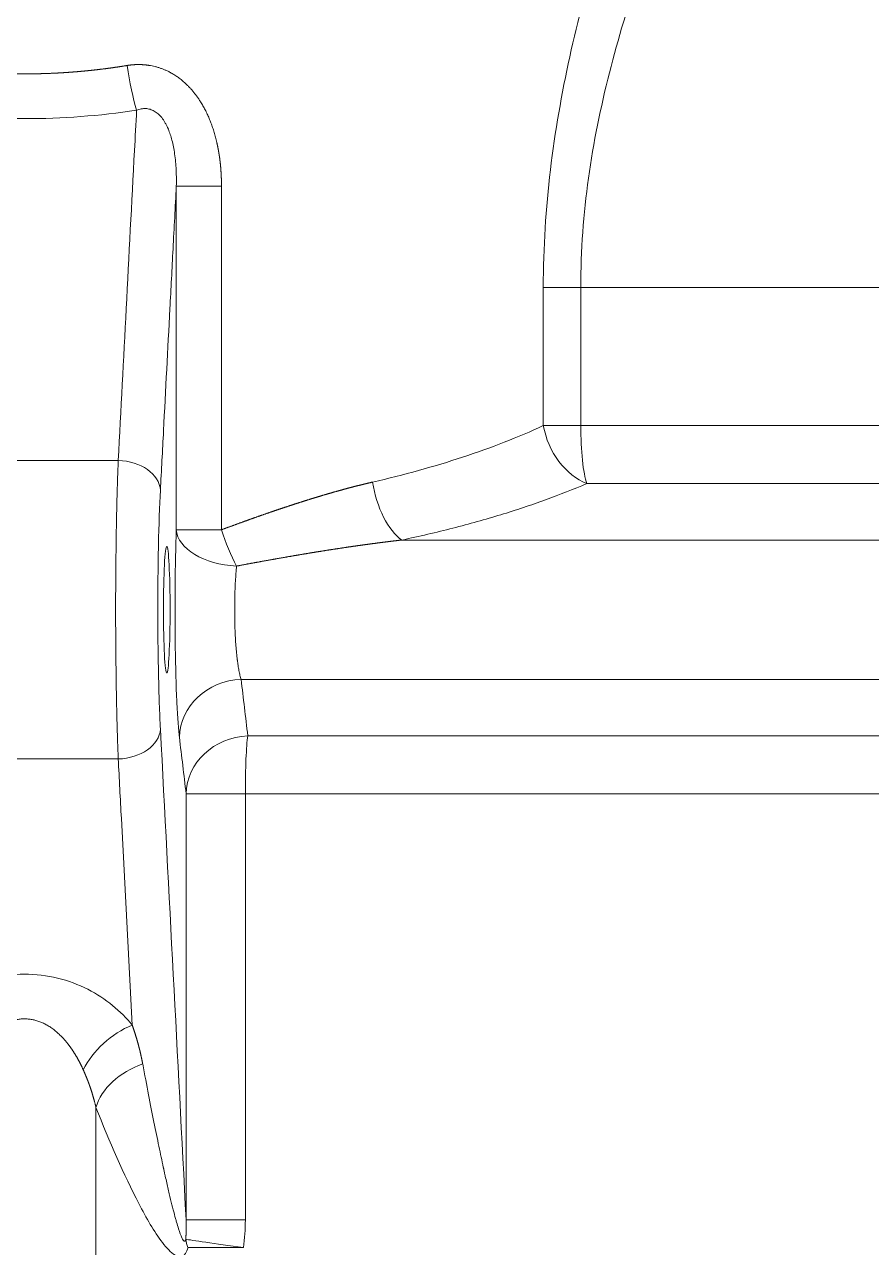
# Model space of a CAD drawing. Header units: millimetres. Extents: x 4664 to 8864, y -38 to 2932.
# Drawn here: x 8250.1 to 8267.56, y 1850.22 to 1875.44 of the extents above; entities that cross this region are included whole.
import ezdxf

# ---------------------------------------------------------------- set-up
doc = ezdxf.new("R2010")
doc.units = ezdxf.units.MM

msp = doc.modelspace()

# ---------------------------------------------------------------- linework, layer by layer
at = {"lineweight": 5}
for p, q in [((8253.227, 1872.103), (8254.159, 1872.103)), ((8253.227, 1872.103), (8253.227, 1865.017)), ((8254.159, 1865.017), (8254.159, 1872.103)), ((8260.794, 1870.016), (8322.988, 1870.016)), ((8260.794, 1867.166), (8260.794, 1870.016)), ((8261.567, 1870.016), (8261.567, 1867.166)), ((8322.988, 1867.166), (8260.794, 1867.166)), ((8322.461, 1865.971), (8261.691, 1865.971)), ((8253.227, 1865.017), (8254.159, 1865.017)), ((8257.877, 1864.806), (8309.972, 1864.806)), ((8254.563, 1861.933), (8309.972, 1861.933)), ((8306.637, 1860.768), (8254.7, 1860.768)), ((8253.429, 1859.573), (8307.049, 1859.573)), ((8253.429, 1859.573), (8253.429, 1850.783)), ((8254.65, 1850.783), (8254.65, 1859.573)), ((8251.568, 1823.71), (8251.568, 1853.103)), ((8253.429, 1850.783), (8254.65, 1850.783)), ((8253.468, 1850.215), (8254.613, 1850.215))]:
    msp.add_line(p, q, dxfattribs=at)
at = {"lineweight": 5, "extrusion": (0, 0, -1)}
for centre, major_axis, ratio, start_param, end_param in [((8252.408, 1874.593), (-0.194, 1.291), 0.147239, 3.938072, 4.734551), ((8261.776, 1867.166), (0.512, -1.201), 0.723925, 0.616263, 1.870336), ((8261.776, 1867.166), (0, 1.306), 0.160054, 3.557424, 4.712389), ((8252.029, 1865.832), (-0.869, 0.046), 0.706622, 1.533781, 3.067562), ((8257.932, 1866.001), (0.269, -1.278), 0.496345, 0.481161, 1.675083), ((8254.531, 1865.017), (1.305, -0.048), 0.574398, 1.597037, 3.077614), ((8254.531, 1865.017), (-0.424, 1.235), 0.271308, 4.157925, 4.805196), ((8254.594, 1860.738), (1.297, 0.155), 0.914458, 3.271282, 4.796959), ((8252.029, 1860.907), (-0.869, -0.046), 0.706622, 3.215624, 4.749405), ((8254.733, 1859.573), (1.297, 0.155), 0.914527, 3.271332, 4.795376), ((8254.733, 1859.573), (0, 1.306), 0.063553, 4.712389, 5.867354), ((8252.317, 1853.88), (-1.01, -0.828), 0.611644, 0.930141, 2.035867), ((8252.795, 1853.103), (-1.212, -0.485), 0.71441, 0.510703, 1.640548), ((8254.695, 1850.215), (1.294, -0.177), 0.008558, 1.633285, 2.957811), ((8254.695, 1850.215), (1.258, -0.351), 0.593796, 2.70255, 2.912476)]:
    msp.add_ellipse(centre, major_axis=major_axis, ratio=ratio, start_param=start_param, end_param=end_param, dxfattribs=at)
msp.add_ellipse((8253.03, 1863.37), major_axis=(0, 1.306), ratio=0.052408, dxfattribs=at)
at = {"lineweight": 5}
for points, knots in [([(8260.794, 1870.016), (8260.794, 1870.84), (8260.846, 1871.647), (8261.035, 1873.232), (8261.173, 1874.009), (8261.507, 1875.538), (8261.699, 1876.272), (8262.104, 1877.686), (8262.316, 1878.367), (8262.738, 1879.686), (8262.949, 1880.327), (8263.342, 1881.55), (8263.523, 1882.132), (8263.843, 1883.241), (8263.98, 1883.769), (8264.193, 1884.772), (8264.269, 1885.247), (8264.302, 1885.681)], [0, 0, 0, 0, 0.125, 0.125, 0.25, 0.25, 0.375, 0.375, 0.5, 0.5, 0.625, 0.625, 0.75, 0.75, 0.875, 0.875, 1, 1, 1, 1]), ([(8265.434, 1884.588), (8265.389, 1884.184), (8265.299, 1883.743), (8265.054, 1882.81), (8264.899, 1882.319), (8264.543, 1881.286), (8264.342, 1880.745), (8263.91, 1879.608), (8263.679, 1879.011), (8263.218, 1877.784), (8262.987, 1877.151), (8262.547, 1875.836), (8262.338, 1875.153), (8261.977, 1873.73), (8261.828, 1873.007), (8261.623, 1871.533), (8261.567, 1870.782), (8261.567, 1870.016)], [0, 0, 0, 0, 0.125, 0.125, 0.25, 0.25, 0.375, 0.375, 0.5, 0.5, 0.625, 0.625, 0.75, 0.75, 0.875, 0.875, 1, 1, 1, 1]), ([(8252.213, 1874.593), (8252.209, 1874.592), (8252.199, 1874.591), (8252.185, 1874.588), (8252.17, 1874.586), (8252.156, 1874.584), (8252.141, 1874.581), (8252.127, 1874.579), (8252.113, 1874.577), (8252.098, 1874.574), (8252.084, 1874.572), (8252.069, 1874.57), (8252.055, 1874.568), (8252.04, 1874.566), (8252.026, 1874.564), (8252.012, 1874.561), (8251.997, 1874.559), (8251.983, 1874.557), (8251.968, 1874.555), (8251.954, 1874.553), (8251.939, 1874.551), (8251.925, 1874.549), (8251.911, 1874.547), (8251.896, 1874.545), (8251.882, 1874.543), (8251.867, 1874.541), (8251.853, 1874.539), (8251.838, 1874.537), (8251.824, 1874.535), (8251.809, 1874.533), (8251.795, 1874.531), (8251.781, 1874.529), (8251.766, 1874.527), (8251.752, 1874.525), (8251.737, 1874.524), (8251.723, 1874.522), (8251.708, 1874.52), (8251.694, 1874.518), (8251.679, 1874.516), (8251.665, 1874.515), (8251.65, 1874.513), (8251.636, 1874.511), (8251.622, 1874.509), (8251.607, 1874.508), (8251.593, 1874.506), (8251.578, 1874.504), (8251.564, 1874.503), (8251.549, 1874.501), (8251.535, 1874.5), (8251.52, 1874.498), (8251.506, 1874.496), (8251.491, 1874.495), (8251.477, 1874.493), (8251.462, 1874.492), (8251.448, 1874.49), (8251.433, 1874.489), (8251.419, 1874.487), (8251.404, 1874.486), (8251.39, 1874.484), (8251.375, 1874.483), (8251.361, 1874.481), (8251.347, 1874.48), (8251.332, 1874.479), (8251.318, 1874.477), (8251.303, 1874.476), (8251.289, 1874.475), (8251.274, 1874.473), (8251.26, 1874.472), (8251.245, 1874.471), (8251.231, 1874.469), (8251.216, 1874.468), (8251.202, 1874.467), (8251.187, 1874.466), (8251.173, 1874.464), (8251.158, 1874.463), (8251.144, 1874.462), (8251.129, 1874.461), (8251.115, 1874.46), (8251.1, 1874.459), (8251.086, 1874.458), (8251.071, 1874.456), (8251.057, 1874.455), (8251.042, 1874.454), (8251.028, 1874.453), (8251.013, 1874.452), (8250.999, 1874.451), (8250.984, 1874.45), (8250.97, 1874.449), (8250.955, 1874.448), (8250.941, 1874.447), (8250.926, 1874.446), (8250.912, 1874.445), (8250.897, 1874.445), (8250.883, 1874.444), (8250.868, 1874.443), (8250.854, 1874.442), (8250.839, 1874.441), (8250.825, 1874.44), (8250.81, 1874.439), (8250.796, 1874.439), (8250.781, 1874.438), (8250.767, 1874.437), (8250.752, 1874.436), (8250.738, 1874.436), (8250.723, 1874.435), (8250.708, 1874.434), (8250.694, 1874.434), (8250.679, 1874.433), (8250.665, 1874.432), (8250.65, 1874.432), (8250.636, 1874.431), (8250.621, 1874.43), (8250.607, 1874.43), (8250.592, 1874.429), (8250.578, 1874.429), (8250.563, 1874.428), (8250.549, 1874.428), (8250.534, 1874.427), (8250.52, 1874.427), (8250.505, 1874.426), (8250.491, 1874.426), (8250.476, 1874.425), (8250.462, 1874.425), (8250.447, 1874.425), (8250.433, 1874.424), (8250.418, 1874.424), (8250.404, 1874.424), (8250.389, 1874.423), (8250.375, 1874.423), (8250.36, 1874.423), (8250.346, 1874.422), (8250.331, 1874.422), (8250.317, 1874.422), (8250.302, 1874.421), (8250.288, 1874.421), (8250.273, 1874.421), (8250.259, 1874.421), (8250.244, 1874.421), (8250.23, 1874.421), (8250.215, 1874.42), (8250.201, 1874.42), (8250.186, 1874.42), (8250.172, 1874.42), (8250.157, 1874.42), (8250.142, 1874.42), (8250.128, 1874.42), (8250.113, 1874.42), (8250.103, 1874.42), (8250.087, 1874.42), (8250.067, 1874.42), (8250.039, 1874.42), (8250.011, 1874.42), (8249.983, 1874.42), (8249.954, 1874.421), (8249.926, 1874.421), (8249.898, 1874.421), (8249.869, 1874.422), (8249.841, 1874.422), (8249.813, 1874.423), (8249.784, 1874.424), (8249.756, 1874.424), (8249.728, 1874.425), (8249.7, 1874.426), (8249.671, 1874.427), (8249.643, 1874.428), (8249.615, 1874.429), (8249.586, 1874.43), (8249.558, 1874.431), (8249.53, 1874.432), (8249.501, 1874.433), (8249.473, 1874.435), (8249.445, 1874.436), (8249.417, 1874.438), (8249.388, 1874.439), (8249.36, 1874.441), (8249.332, 1874.442), (8249.303, 1874.444), (8249.275, 1874.446), (8249.247, 1874.448), (8249.219, 1874.449), (8249.19, 1874.451), (8249.162, 1874.453), (8249.134, 1874.455), (8249.106, 1874.458), (8249.077, 1874.46), (8249.049, 1874.462), (8249.021, 1874.464), (8248.992, 1874.467), (8248.964, 1874.469), (8248.936, 1874.472), (8248.908, 1874.474), (8248.879, 1874.477), (8248.851, 1874.479), (8248.823, 1874.482), (8248.795, 1874.485), (8248.767, 1874.488), (8248.738, 1874.491), (8248.71, 1874.494), (8248.682, 1874.497), (8248.654, 1874.5), (8248.625, 1874.503), (8248.597, 1874.506), (8248.569, 1874.51), (8248.541, 1874.513), (8248.513, 1874.516), (8248.484, 1874.52), (8248.456, 1874.523), (8248.428, 1874.527), (8248.4, 1874.531), (8248.372, 1874.534), (8248.344, 1874.538), (8248.315, 1874.542), (8248.287, 1874.546), (8248.259, 1874.55), (8248.231, 1874.554), (8248.203, 1874.558), (8248.175, 1874.562), (8248.147, 1874.566), (8248.118, 1874.571), (8248.09, 1874.575), (8248.062, 1874.579), (8248.034, 1874.584), (8248.006, 1874.588), (8247.987, 1874.591), (8247.978, 1874.593)], [0, 0, 0, 0, 0.003455, 0.00691, 0.010363, 0.013817, 0.017269, 0.020721, 0.024172, 0.027622, 0.031072, 0.034521, 0.037969, 0.041417, 0.044864, 0.048311, 0.051757, 0.055202, 0.058647, 0.062091, 0.065534, 0.068977, 0.072419, 0.07586, 0.079301, 0.082742, 0.086181, 0.08962, 0.093059, 0.096497, 0.099934, 0.103371, 0.106807, 0.110243, 0.113678, 0.117113, 0.120547, 0.12398, 0.127413, 0.130845, 0.134277, 0.137708, 0.141139, 0.144569, 0.147999, 0.151428, 0.154857, 0.158285, 0.161713, 0.16514, 0.168566, 0.171992, 0.175418, 0.178843, 0.182268, 0.185692, 0.189116, 0.192539, 0.195962, 0.199384, 0.202806, 0.206228, 0.209649, 0.213069, 0.216489, 0.219909, 0.223328, 0.226747, 0.230165, 0.233583, 0.237001, 0.240418, 0.243835, 0.247251, 0.250667, 0.254082, 0.257497, 0.260912, 0.264327, 0.26774, 0.271154, 0.274567, 0.27798, 0.281393, 0.284805, 0.288217, 0.291628, 0.295039, 0.29845, 0.30186, 0.305271, 0.30868, 0.31209, 0.315499, 0.318908, 0.322316, 0.325724, 0.329132, 0.33254, 0.335947, 0.339354, 0.342761, 0.346167, 0.349574, 0.35298, 0.356385, 0.359791, 0.363196, 0.3666, 0.370005, 0.373409, 0.376814, 0.380217, 0.383621, 0.387024, 0.390428, 0.39383, 0.397233, 0.400636, 0.404038, 0.40744, 0.410842, 0.414244, 0.417645, 0.421047, 0.424448, 0.427849, 0.431249, 0.43465, 0.43805, 0.441451, 0.444851, 0.448251, 0.451651, 0.45505, 0.45845, 0.461849, 0.465248, 0.468647, 0.472046, 0.475445, 0.478844, 0.482243, 0.485641, 0.48904, 0.492438, 0.495836, 0.499234, 0.5, 0.506625, 0.513251, 0.519877, 0.526504, 0.533131, 0.539758, 0.546386, 0.553015, 0.559644, 0.566273, 0.572904, 0.579535, 0.586166, 0.592799, 0.599432, 0.606066, 0.612701, 0.619337, 0.625973, 0.632611, 0.639249, 0.645889, 0.652529, 0.659171, 0.665813, 0.672457, 0.679102, 0.685748, 0.692395, 0.699043, 0.705693, 0.712344, 0.718997, 0.72565, 0.732305, 0.738962, 0.74562, 0.752279, 0.75894, 0.765603, 0.772267, 0.778932, 0.7856, 0.792269, 0.798939, 0.805612, 0.812286, 0.818962, 0.82564, 0.832319, 0.839001, 0.845684, 0.85237, 0.859057, 0.865746, 0.872438, 0.879131, 0.885826, 0.892524, 0.899224, 0.905926, 0.91263, 0.919337, 0.926045, 0.932756, 0.93947, 0.946185, 0.952904, 0.959624, 0.966347, 0.973073, 0.979801, 0.986531, 0.993264, 1, 1, 1, 1]), ([(8254.159, 1872.103), (8254.159, 1872.106), (8254.159, 1872.113), (8254.158, 1872.123), (8254.158, 1872.133), (8254.158, 1872.143), (8254.158, 1872.153), (8254.158, 1872.162), (8254.158, 1872.172), (8254.158, 1872.182), (8254.158, 1872.192), (8254.157, 1872.202), (8254.157, 1872.212), (8254.157, 1872.222), (8254.157, 1872.232), (8254.156, 1872.242), (8254.156, 1872.251), (8254.156, 1872.261), (8254.155, 1872.271), (8254.155, 1872.281), (8254.155, 1872.291), (8254.154, 1872.3), (8254.154, 1872.31), (8254.153, 1872.32), (8254.153, 1872.33), (8254.152, 1872.339), (8254.152, 1872.349), (8254.151, 1872.359), (8254.151, 1872.369), (8254.15, 1872.378), (8254.15, 1872.388), (8254.149, 1872.398), (8254.148, 1872.407), (8254.148, 1872.417), (8254.147, 1872.426), (8254.146, 1872.436), (8254.146, 1872.446), (8254.145, 1872.455), (8254.144, 1872.465), (8254.143, 1872.474), (8254.143, 1872.484), (8254.142, 1872.493), (8254.141, 1872.503), (8254.14, 1872.512), (8254.139, 1872.522), (8254.138, 1872.531), (8254.137, 1872.541), (8254.136, 1872.55), (8254.135, 1872.56), (8254.134, 1872.569), (8254.133, 1872.579), (8254.132, 1872.588), (8254.131, 1872.597), (8254.13, 1872.607), (8254.129, 1872.616), (8254.128, 1872.625), (8254.127, 1872.635), (8254.125, 1872.644), (8254.124, 1872.653), (8254.123, 1872.663), (8254.122, 1872.672), (8254.121, 1872.681), (8254.119, 1872.691), (8254.118, 1872.7), (8254.117, 1872.709), (8254.115, 1872.718), (8254.114, 1872.727), (8254.113, 1872.737), (8254.111, 1872.746), (8254.11, 1872.755), (8254.108, 1872.764), (8254.107, 1872.773), (8254.105, 1872.782), (8254.104, 1872.792), (8254.102, 1872.801), (8254.101, 1872.81), (8254.099, 1872.819), (8254.098, 1872.828), (8254.096, 1872.837), (8254.094, 1872.846), (8254.093, 1872.855), (8254.091, 1872.864), (8254.089, 1872.873), (8254.088, 1872.882), (8254.086, 1872.891), (8254.084, 1872.9), (8254.082, 1872.909), (8254.081, 1872.918), (8254.079, 1872.927), (8254.077, 1872.936), (8254.075, 1872.945), (8254.073, 1872.954), (8254.071, 1872.963), (8254.069, 1872.971), (8254.067, 1872.98), (8254.065, 1872.989), (8254.063, 1872.998), (8254.054, 1873.039), (8254.036, 1873.111), (8254.008, 1873.213), (8253.976, 1873.312), (8253.942, 1873.408), (8253.905, 1873.501), (8253.865, 1873.591), (8253.822, 1873.678), (8253.776, 1873.763), (8253.738, 1873.827), (8253.708, 1873.874), (8253.688, 1873.903), (8253.668, 1873.932), (8253.648, 1873.961), (8253.627, 1873.989), (8253.605, 1874.017), (8253.584, 1874.044), (8253.562, 1874.07), (8253.539, 1874.096), (8253.516, 1874.122), (8253.493, 1874.147), (8253.469, 1874.171), (8253.431, 1874.209), (8253.378, 1874.258), (8253.307, 1874.316), (8253.235, 1874.369), (8253.161, 1874.417), (8253.092, 1874.455), (8253.027, 1874.487), (8252.969, 1874.512), (8252.91, 1874.534), (8252.85, 1874.554), (8252.788, 1874.571), (8252.726, 1874.585), (8252.68, 1874.593), (8252.651, 1874.597), (8252.64, 1874.599), (8252.629, 1874.6), (8252.617, 1874.602), (8252.606, 1874.603), (8252.595, 1874.604), (8252.584, 1874.605), (8252.573, 1874.606), (8252.561, 1874.607), (8252.55, 1874.608), (8252.539, 1874.609), (8252.528, 1874.61), (8252.517, 1874.61), (8252.505, 1874.611), (8252.494, 1874.611), (8252.483, 1874.612), (8252.472, 1874.612), (8252.461, 1874.612), (8252.449, 1874.612), (8252.438, 1874.612), (8252.427, 1874.612), (8252.416, 1874.612), (8252.404, 1874.611), (8252.393, 1874.611), (8252.382, 1874.611), (8252.371, 1874.61), (8252.36, 1874.609), (8252.348, 1874.609), (8252.337, 1874.608), (8252.326, 1874.607), (8252.315, 1874.606), (8252.303, 1874.605), (8252.292, 1874.604), (8252.281, 1874.602), (8252.27, 1874.601), (8252.258, 1874.6), (8252.247, 1874.598), (8252.236, 1874.596), (8252.225, 1874.595), (8252.217, 1874.594), (8252.213, 1874.593)], [0, 0, 0, 0, 0.002747, 0.005491, 0.008231, 0.010968, 0.013702, 0.016432, 0.019159, 0.021882, 0.024602, 0.027319, 0.030032, 0.032743, 0.035449, 0.038153, 0.040853, 0.043551, 0.046245, 0.048935, 0.051623, 0.054307, 0.056988, 0.059666, 0.062341, 0.065013, 0.067681, 0.070347, 0.073009, 0.075669, 0.078325, 0.080978, 0.083629, 0.086276, 0.08892, 0.091561, 0.0942, 0.096835, 0.099467, 0.102097, 0.104723, 0.107347, 0.109968, 0.112586, 0.115201, 0.117813, 0.120423, 0.123029, 0.125633, 0.128235, 0.130833, 0.133429, 0.136021, 0.138612, 0.141199, 0.143784, 0.146366, 0.148946, 0.151523, 0.154097, 0.156669, 0.159238, 0.161805, 0.164369, 0.16693, 0.169489, 0.172046, 0.1746, 0.177151, 0.179701, 0.182247, 0.184792, 0.187334, 0.189873, 0.19241, 0.194945, 0.197478, 0.200008, 0.202536, 0.205061, 0.207585, 0.210106, 0.212625, 0.215141, 0.217656, 0.220168, 0.222678, 0.225186, 0.227692, 0.230196, 0.232698, 0.235197, 0.237695, 0.24019, 0.242684, 0.245176, 0.247665, 0.250153, 0.279857, 0.308985, 0.33757, 0.365648, 0.393258, 0.420439, 0.447234, 0.473685, 0.499838, 0.509742, 0.519592, 0.529392, 0.539145, 0.548853, 0.558519, 0.568148, 0.577742, 0.587304, 0.596838, 0.606348, 0.615836, 0.625306, 0.651132, 0.676459, 0.701368, 0.725941, 0.750266, 0.768013, 0.785708, 0.803388, 0.821091, 0.838854, 0.856714, 0.874707, 0.877858, 0.881006, 0.88415, 0.887292, 0.89043, 0.893567, 0.8967, 0.899832, 0.902961, 0.906088, 0.909214, 0.912339, 0.915462, 0.918584, 0.921705, 0.924825, 0.927945, 0.931064, 0.934184, 0.937303, 0.940423, 0.943543, 0.946664, 0.949786, 0.952908, 0.956032, 0.959157, 0.962284, 0.965413, 0.968543, 0.971676, 0.974811, 0.977949, 0.981089, 0.984233, 0.987379, 0.990529, 0.993682, 0.996839, 1, 1, 1, 1]), ([(8247.784, 1873.669), (8248.546, 1873.555), (8249.322, 1873.496), (8250.876, 1873.497), (8251.645, 1873.555), (8252.408, 1873.669)], [0, 0, 0, 0, 0.5, 0.5, 1, 1, 1, 1]), ([(8252.408, 1873.669), (8252.393, 1873.393), (8252.379, 1873.117), (8252.307, 1871.754), (8252.25, 1870.667), (8252.139, 1868.536), (8252.084, 1867.492), (8252.029, 1866.448)], [0, 0, 0, 0, 0.114698, 0.114698, 0.566236, 0.566236, 1, 1, 1, 1]), ([(8252.408, 1873.669), (8252.44, 1873.683), (8252.472, 1873.692), (8252.534, 1873.704), (8252.565, 1873.706), (8252.626, 1873.703), (8252.656, 1873.698), (8252.715, 1873.68), (8252.743, 1873.668), (8252.799, 1873.637), (8252.825, 1873.618), (8252.877, 1873.572), (8252.901, 1873.546), (8252.949, 1873.488), (8252.971, 1873.455), (8253.003, 1873.401), (8253.018, 1873.373), (8253.035, 1873.338), (8253.044, 1873.32), (8253.048, 1873.311), (8253.05, 1873.306), (8253.051, 1873.304), (8253.051, 1873.303), (8253.052, 1873.302), (8253.052, 1873.302), (8253.052, 1873.302), (8253.052, 1873.301), (8253.052, 1873.301), (8253.052, 1873.301), (8253.052, 1873.301), (8253.066, 1873.269), (8253.093, 1873.201), (8253.117, 1873.123), (8253.14, 1873.04), (8253.15, 1872.997), (8253.17, 1872.905), (8253.179, 1872.857), (8253.194, 1872.757), (8253.201, 1872.705), (8253.213, 1872.596), (8253.217, 1872.539), (8253.224, 1872.421), (8253.227, 1872.36), (8253.229, 1872.234), (8253.229, 1872.169), (8253.227, 1872.103)], [0, 0, 0, 0, 0.0625, 0.0625, 0.125, 0.125, 0.1875, 0.1875, 0.25, 0.25, 0.3125, 0.3125, 0.375, 0.375, 0.4375, 0.4375, 0.46875, 0.484375, 0.492187, 0.496094, 0.498047, 0.499023, 0.499512, 0.499756, 0.499878, 0.499939, 0.499969, 0.499985, 0.499985, 0.5, 0.5, 0.5625, 0.625, 0.625, 0.6875, 0.6875, 0.75, 0.75, 0.8125, 0.8125, 0.875, 0.875, 0.9375, 0.9375, 1, 1, 1, 1]), ([(8252.899, 1865.832), (8252.92, 1866.242), (8252.942, 1866.652), (8253.007, 1867.902), (8253.051, 1868.741), (8253.117, 1869.99), (8253.138, 1870.401), (8253.182, 1871.241), (8253.205, 1871.672), (8253.227, 1872.103)], [0, 0, 0, 0, 0.196221, 0.196221, 0.597749, 0.597749, 0.793971, 0.793971, 1, 1, 1, 1]), ([(8260.794, 1867.166), (8260.536, 1867.046), (8260.268, 1866.932), (8259.712, 1866.715), (8259.425, 1866.612), (8258.835, 1866.418), (8258.532, 1866.326), (8257.912, 1866.155), (8257.595, 1866.075), (8257.273, 1866.001)], [0, 0, 0, 0, 0.25, 0.25, 0.5, 0.5, 0.75, 0.75, 1, 1, 1, 1]), ([(8252.029, 1866.448), (8252.027, 1866.395), (8252.025, 1866.34), (8252.021, 1866.228), (8252.019, 1866.171), (8252.015, 1866.054), (8252.013, 1865.994), (8252.009, 1865.872), (8252.008, 1865.811), (8252.004, 1865.685), (8252.003, 1865.621), (8252, 1865.492), (8251.998, 1865.427), (8251.995, 1865.295), (8251.994, 1865.229), (8251.992, 1865.095), (8251.99, 1865.028), (8251.988, 1864.893), (8251.987, 1864.825), (8251.985, 1864.689), (8251.984, 1864.621), (8251.983, 1864.485), (8251.982, 1864.417), (8251.98, 1864.282), (8251.98, 1864.215), (8251.979, 1864.081), (8251.978, 1864.014), (8251.977, 1863.881), (8251.977, 1863.816), (8251.976, 1863.686), (8251.976, 1863.621), (8251.976, 1863.525), (8251.976, 1863.478), (8251.976, 1863.423), (8251.976, 1863.395), (8251.976, 1863.384), (8251.976, 1863.376), (8251.976, 1863.372), (8251.976, 1863.306), (8251.976, 1863.243), (8251.976, 1863.115), (8251.976, 1863.051), (8251.977, 1862.921), (8251.977, 1862.855), (8251.978, 1862.723), (8251.979, 1862.656), (8251.98, 1862.522), (8251.98, 1862.455), (8251.982, 1862.32), (8251.983, 1862.252), (8251.984, 1862.116), (8251.985, 1862.048), (8251.987, 1861.913), (8251.988, 1861.845), (8251.99, 1861.71), (8251.992, 1861.643), (8251.994, 1861.509), (8251.995, 1861.443), (8251.998, 1861.311), (8252, 1861.246), (8252.003, 1861.117), (8252.004, 1861.054), (8252.008, 1860.928), (8252.009, 1860.866), (8252.013, 1860.745), (8252.015, 1860.685), (8252.019, 1860.568), (8252.021, 1860.511), (8252.025, 1860.399), (8252.027, 1860.345), (8252.029, 1860.292)], [0, 0, 0, 0, 0.03125, 0.03125, 0.0625, 0.0625, 0.09375, 0.09375, 0.125, 0.125, 0.15625, 0.15625, 0.1875, 0.1875, 0.21875, 0.21875, 0.25, 0.25, 0.28125, 0.28125, 0.3125, 0.3125, 0.34375, 0.34375, 0.375, 0.375, 0.40625, 0.40625, 0.4375, 0.4375, 0.46875, 0.46875, 0.484375, 0.492188, 0.496094, 0.498047, 0.498047, 0.5, 0.5, 0.53125, 0.53125, 0.5625, 0.5625, 0.59375, 0.59375, 0.625, 0.625, 0.65625, 0.65625, 0.6875, 0.6875, 0.71875, 0.71875, 0.75, 0.75, 0.78125, 0.78125, 0.8125, 0.8125, 0.84375, 0.84375, 0.875, 0.875, 0.90625, 0.90625, 0.9375, 0.9375, 0.96875, 0.96875, 1, 1, 1, 1]), ([(8252.899, 1860.907), (8252.89, 1861.07), (8252.883, 1861.245), (8252.869, 1861.622), (8252.864, 1861.826), (8252.855, 1862.247), (8252.851, 1862.464), (8252.846, 1862.911), (8252.845, 1863.141), (8252.845, 1863.823), (8252.85, 1864.281), (8252.868, 1865.119), (8252.882, 1865.507), (8252.899, 1865.832)], [0, 0, 0, 0, 0.125, 0.125, 0.25, 0.25, 0.375, 0.375, 0.5, 0.5, 0.75, 0.75, 1, 1, 1, 1]), ([(8257.273, 1866.001), (8257.268, 1866), (8257.26, 1865.998), (8257.247, 1865.995), (8257.234, 1865.992), (8257.221, 1865.989), (8257.208, 1865.986), (8257.195, 1865.983), (8257.182, 1865.98), (8257.169, 1865.977), (8257.156, 1865.973), (8257.143, 1865.97), (8257.13, 1865.967), (8257.117, 1865.964), (8257.104, 1865.961), (8257.091, 1865.958), (8257.077, 1865.954), (8257.064, 1865.951), (8257.051, 1865.948), (8257.038, 1865.944), (8257.024, 1865.941), (8257.011, 1865.938), (8256.998, 1865.934), (8256.984, 1865.931), (8256.971, 1865.928), (8256.957, 1865.924), (8256.944, 1865.921), (8256.93, 1865.917), (8256.917, 1865.914), (8256.903, 1865.91), (8256.89, 1865.907), (8256.876, 1865.903), (8256.862, 1865.9), (8256.849, 1865.896), (8256.835, 1865.893), (8256.821, 1865.889), (8256.808, 1865.885), (8256.794, 1865.882), (8256.78, 1865.878), (8256.766, 1865.874), (8256.752, 1865.871), (8256.738, 1865.867), (8256.725, 1865.863), (8256.711, 1865.859), (8256.697, 1865.856), (8256.683, 1865.852), (8256.669, 1865.848), (8256.655, 1865.844), (8256.64, 1865.84), (8256.626, 1865.836), (8256.612, 1865.833), (8256.598, 1865.829), (8256.584, 1865.825), (8256.57, 1865.821), (8256.555, 1865.817), (8256.541, 1865.813), (8256.527, 1865.809), (8256.513, 1865.805), (8256.498, 1865.801), (8256.484, 1865.797), (8256.469, 1865.792), (8256.455, 1865.788), (8256.441, 1865.784), (8256.426, 1865.78), (8256.412, 1865.776), (8256.397, 1865.772), (8256.382, 1865.767), (8256.368, 1865.763), (8256.353, 1865.759), (8256.339, 1865.755), (8256.324, 1865.75), (8256.309, 1865.746), (8256.294, 1865.742), (8256.28, 1865.737), (8256.265, 1865.733), (8256.25, 1865.729), (8256.235, 1865.724), (8256.22, 1865.72), (8256.205, 1865.715), (8256.191, 1865.711), (8256.176, 1865.706), (8256.161, 1865.702), (8256.146, 1865.697), (8256.131, 1865.693), (8256.115, 1865.688), (8256.1, 1865.683), (8256.085, 1865.679), (8256.07, 1865.674), (8256.055, 1865.67), (8256.04, 1865.665), (8256.024, 1865.66), (8256.009, 1865.656), (8255.994, 1865.651), (8255.979, 1865.646), (8255.963, 1865.641), (8255.948, 1865.636), (8255.932, 1865.632), (8255.917, 1865.627), (8255.902, 1865.622), (8255.886, 1865.617), (8255.871, 1865.612), (8255.855, 1865.607), (8255.839, 1865.602), (8255.824, 1865.597), (8255.808, 1865.592), (8255.793, 1865.587), (8255.777, 1865.582), (8255.761, 1865.577), (8255.745, 1865.572), (8255.73, 1865.567), (8255.714, 1865.562), (8255.698, 1865.557), (8255.682, 1865.552), (8255.666, 1865.547), (8255.65, 1865.542), (8255.635, 1865.537), (8255.619, 1865.531), (8255.603, 1865.526), (8255.587, 1865.521), (8255.57, 1865.516), (8255.554, 1865.51), (8255.538, 1865.505), (8255.522, 1865.5), (8255.506, 1865.494), (8255.49, 1865.489), (8255.474, 1865.484), (8255.457, 1865.478), (8255.441, 1865.473), (8255.425, 1865.467), (8255.408, 1865.462), (8255.392, 1865.456), (8255.376, 1865.451), (8255.359, 1865.445), (8255.343, 1865.44), (8255.326, 1865.434), (8255.31, 1865.429), (8255.293, 1865.423), (8255.277, 1865.418), (8255.26, 1865.412), (8255.244, 1865.406), (8255.227, 1865.401), (8255.21, 1865.395), (8255.194, 1865.389), (8255.177, 1865.383), (8255.16, 1865.378), (8255.143, 1865.372), (8255.127, 1865.366), (8255.11, 1865.36), (8255.093, 1865.354), (8255.076, 1865.349), (8255.059, 1865.343), (8255.042, 1865.337), (8255.025, 1865.331), (8255.008, 1865.325), (8254.991, 1865.319), (8254.974, 1865.313), (8254.957, 1865.307), (8254.94, 1865.301), (8254.923, 1865.295), (8254.905, 1865.289), (8254.888, 1865.283), (8254.871, 1865.277), (8254.854, 1865.271), (8254.836, 1865.265), (8254.819, 1865.259), (8254.802, 1865.252), (8254.784, 1865.246), (8254.767, 1865.24), (8254.75, 1865.234), (8254.732, 1865.227), (8254.715, 1865.221), (8254.697, 1865.215), (8254.68, 1865.209), (8254.662, 1865.202), (8254.644, 1865.196), (8254.627, 1865.19), (8254.609, 1865.183), (8254.591, 1865.177), (8254.574, 1865.17), (8254.556, 1865.164), (8254.538, 1865.158), (8254.52, 1865.151), (8254.503, 1865.145), (8254.485, 1865.138), (8254.467, 1865.131), (8254.449, 1865.125), (8254.431, 1865.118), (8254.413, 1865.112), (8254.395, 1865.105), (8254.377, 1865.098), (8254.359, 1865.092), (8254.341, 1865.085), (8254.323, 1865.078), (8254.305, 1865.072), (8254.286, 1865.065), (8254.268, 1865.058), (8254.25, 1865.051), (8254.232, 1865.045), (8254.214, 1865.038), (8254.195, 1865.031), (8254.177, 1865.024), (8254.165, 1865.02), (8254.159, 1865.017)], [0, 0, 0, 0, 0.004275, 0.008557, 0.012846, 0.017142, 0.021445, 0.025755, 0.030072, 0.034397, 0.038728, 0.043067, 0.047412, 0.051765, 0.056125, 0.060492, 0.064866, 0.069247, 0.073636, 0.078031, 0.082434, 0.086844, 0.091261, 0.095685, 0.100116, 0.104554, 0.109, 0.113452, 0.117912, 0.122379, 0.126854, 0.131335, 0.135823, 0.140319, 0.144822, 0.149332, 0.153849, 0.158374, 0.162906, 0.167445, 0.171991, 0.176544, 0.181105, 0.185672, 0.190247, 0.194829, 0.199419, 0.204016, 0.208619, 0.213231, 0.217849, 0.222475, 0.227107, 0.231748, 0.236395, 0.24105, 0.245711, 0.250381, 0.255057, 0.259741, 0.264432, 0.26913, 0.273836, 0.278548, 0.283268, 0.287996, 0.292731, 0.297473, 0.302222, 0.306978, 0.311742, 0.316514, 0.321292, 0.326078, 0.330871, 0.335672, 0.340479, 0.345295, 0.350117, 0.354947, 0.359784, 0.364628, 0.36948, 0.374339, 0.379206, 0.38408, 0.388961, 0.39385, 0.398745, 0.403649, 0.408559, 0.413477, 0.418403, 0.423336, 0.428276, 0.433223, 0.438178, 0.44314, 0.44811, 0.453087, 0.458072, 0.463063, 0.468063, 0.473069, 0.478083, 0.483105, 0.488134, 0.49317, 0.498214, 0.503265, 0.508323, 0.513389, 0.518463, 0.523543, 0.528632, 0.533727, 0.53883, 0.543941, 0.549059, 0.554184, 0.559317, 0.564457, 0.569605, 0.57476, 0.579923, 0.585093, 0.59027, 0.595455, 0.600648, 0.605848, 0.611055, 0.61627, 0.621492, 0.626722, 0.631959, 0.637204, 0.642456, 0.647716, 0.652983, 0.658258, 0.66354, 0.66883, 0.674127, 0.679432, 0.684744, 0.690064, 0.695391, 0.700725, 0.706068, 0.711417, 0.716774, 0.722139, 0.727511, 0.732891, 0.738278, 0.743673, 0.749076, 0.754485, 0.759903, 0.765328, 0.77076, 0.7762, 0.781648, 0.787103, 0.792565, 0.798035, 0.803513, 0.808998, 0.814491, 0.819991, 0.825499, 0.831015, 0.836538, 0.842068, 0.847606, 0.853152, 0.858705, 0.864266, 0.869834, 0.87541, 0.880994, 0.886585, 0.892184, 0.89779, 0.903404, 0.909025, 0.914654, 0.920291, 0.925935, 0.931586, 0.937246, 0.942913, 0.948587, 0.954269, 0.959959, 0.965656, 0.971361, 0.977074, 0.982794, 0.988522, 0.994257, 1, 1, 1, 1]), ([(8257.877, 1864.806), (8258.238, 1864.883), (8258.588, 1864.965), (8259.268, 1865.138), (8259.597, 1865.23), (8260.234, 1865.424), (8260.541, 1865.527), (8261.133, 1865.741), (8261.418, 1865.854), (8261.691, 1865.971)], [0, 0, 0, 0, 0.25, 0.25, 0.5, 0.5, 0.75, 0.75, 1, 1, 1, 1]), ([(8253.227, 1865.017), (8253.214, 1864.668), (8253.206, 1864.269), (8253.2, 1863.64), (8253.2, 1863.429), (8253.201, 1863.007), (8253.203, 1862.794), (8253.212, 1862.185), (8253.223, 1861.803), (8253.244, 1861.325), (8253.253, 1861.18), (8253.271, 1860.93), (8253.28, 1860.824), (8253.29, 1860.738)], [0, 0, 0, 0, 0.25, 0.25, 0.375, 0.375, 0.5, 0.5, 0.75, 0.75, 0.875, 0.875, 1, 1, 1, 1]), ([(8254.47, 1864.269), (8254.477, 1864.271), (8254.492, 1864.273), (8254.513, 1864.277), (8254.535, 1864.282), (8254.557, 1864.286), (8254.579, 1864.29), (8254.6, 1864.294), (8254.622, 1864.298), (8254.644, 1864.302), (8254.665, 1864.306), (8254.687, 1864.31), (8254.708, 1864.314), (8254.73, 1864.318), (8254.751, 1864.322), (8254.773, 1864.326), (8254.794, 1864.33), (8254.815, 1864.334), (8254.837, 1864.338), (8254.858, 1864.342), (8254.879, 1864.345), (8254.9, 1864.349), (8254.922, 1864.353), (8254.943, 1864.357), (8254.964, 1864.361), (8254.985, 1864.365), (8255.006, 1864.369), (8255.027, 1864.372), (8255.048, 1864.376), (8255.069, 1864.38), (8255.089, 1864.384), (8255.11, 1864.387), (8255.131, 1864.391), (8255.152, 1864.395), (8255.173, 1864.399), (8255.193, 1864.402), (8255.214, 1864.406), (8255.234, 1864.41), (8255.255, 1864.413), (8255.275, 1864.417), (8255.296, 1864.421), (8255.316, 1864.424), (8255.337, 1864.428), (8255.357, 1864.431), (8255.378, 1864.435), (8255.398, 1864.439), (8255.418, 1864.442), (8255.438, 1864.446), (8255.459, 1864.449), (8255.479, 1864.453), (8255.499, 1864.456), (8255.519, 1864.46), (8255.539, 1864.463), (8255.559, 1864.467), (8255.579, 1864.47), (8255.599, 1864.473), (8255.619, 1864.477), (8255.639, 1864.48), (8255.658, 1864.484), (8255.678, 1864.487), (8255.698, 1864.49), (8255.718, 1864.494), (8255.737, 1864.497), (8255.757, 1864.5), (8255.776, 1864.504), (8255.796, 1864.507), (8255.816, 1864.51), (8255.835, 1864.514), (8255.854, 1864.517), (8255.874, 1864.52), (8255.893, 1864.523), (8255.913, 1864.527), (8255.932, 1864.53), (8255.951, 1864.533), (8255.97, 1864.536), (8255.99, 1864.539), (8256.009, 1864.542), (8256.028, 1864.546), (8256.047, 1864.549), (8256.066, 1864.552), (8256.085, 1864.555), (8256.104, 1864.558), (8256.123, 1864.561), (8256.142, 1864.564), (8256.161, 1864.567), (8256.179, 1864.57), (8256.198, 1864.573), (8256.217, 1864.576), (8256.236, 1864.579), (8256.254, 1864.582), (8256.273, 1864.585), (8256.292, 1864.588), (8256.31, 1864.591), (8256.329, 1864.594), (8256.347, 1864.597), (8256.366, 1864.6), (8256.384, 1864.603), (8256.402, 1864.605), (8256.421, 1864.608), (8256.439, 1864.611), (8256.457, 1864.614), (8256.476, 1864.617), (8256.494, 1864.62), (8256.512, 1864.622), (8256.53, 1864.625), (8256.548, 1864.628), (8256.566, 1864.631), (8256.584, 1864.633), (8256.602, 1864.636), (8256.62, 1864.639), (8256.638, 1864.641), (8256.656, 1864.644), (8256.674, 1864.647), (8256.692, 1864.649), (8256.709, 1864.652), (8256.727, 1864.655), (8256.745, 1864.657), (8256.762, 1864.66), (8256.78, 1864.663), (8256.798, 1864.665), (8256.815, 1864.668), (8256.833, 1864.67), (8256.85, 1864.673), (8256.867, 1864.675), (8256.885, 1864.678), (8256.902, 1864.68), (8256.92, 1864.683), (8256.937, 1864.685), (8256.954, 1864.688), (8256.971, 1864.69), (8256.988, 1864.693), (8257.006, 1864.695), (8257.023, 1864.697), (8257.04, 1864.7), (8257.057, 1864.702), (8257.074, 1864.704), (8257.091, 1864.707), (8257.108, 1864.709), (8257.124, 1864.711), (8257.141, 1864.714), (8257.158, 1864.716), (8257.175, 1864.718), (8257.192, 1864.721), (8257.208, 1864.723), (8257.225, 1864.725), (8257.242, 1864.727), (8257.258, 1864.73), (8257.275, 1864.732), (8257.291, 1864.734), (8257.308, 1864.736), (8257.324, 1864.738), (8257.341, 1864.74), (8257.357, 1864.743), (8257.373, 1864.745), (8257.39, 1864.747), (8257.406, 1864.749), (8257.422, 1864.751), (8257.438, 1864.753), (8257.454, 1864.755), (8257.471, 1864.757), (8257.487, 1864.759), (8257.503, 1864.761), (8257.519, 1864.763), (8257.535, 1864.765), (8257.551, 1864.767), (8257.566, 1864.769), (8257.582, 1864.771), (8257.598, 1864.773), (8257.614, 1864.775), (8257.63, 1864.777), (8257.645, 1864.779), (8257.661, 1864.781), (8257.677, 1864.783), (8257.692, 1864.785), (8257.708, 1864.787), (8257.723, 1864.788), (8257.739, 1864.79), (8257.754, 1864.792), (8257.77, 1864.794), (8257.785, 1864.796), (8257.801, 1864.797), (8257.816, 1864.799), (8257.831, 1864.801), (8257.847, 1864.803), (8257.862, 1864.804), (8257.872, 1864.806), (8257.877, 1864.806)], [0, 0, 0, 0, 0.006336, 0.012661, 0.018977, 0.025284, 0.03158, 0.037866, 0.044142, 0.050409, 0.056666, 0.062913, 0.06915, 0.075377, 0.081594, 0.087801, 0.093999, 0.100186, 0.106364, 0.112532, 0.11869, 0.124838, 0.130976, 0.137105, 0.143223, 0.149332, 0.155431, 0.16152, 0.167599, 0.173668, 0.179727, 0.185777, 0.191816, 0.197846, 0.203866, 0.209876, 0.215876, 0.221866, 0.227847, 0.233817, 0.239778, 0.245729, 0.25167, 0.257601, 0.263522, 0.269433, 0.275335, 0.281226, 0.287108, 0.29298, 0.298842, 0.304694, 0.310536, 0.316369, 0.322192, 0.328004, 0.333807, 0.3396, 0.345383, 0.351157, 0.35692, 0.362674, 0.368417, 0.374151, 0.379875, 0.38559, 0.391294, 0.396988, 0.402673, 0.408348, 0.414013, 0.419668, 0.425313, 0.430949, 0.436574, 0.44219, 0.447796, 0.453392, 0.458978, 0.464554, 0.470121, 0.475677, 0.481224, 0.486761, 0.492288, 0.497806, 0.503313, 0.508811, 0.514298, 0.519776, 0.525244, 0.530703, 0.536151, 0.54159, 0.547018, 0.552437, 0.557846, 0.563246, 0.568635, 0.574015, 0.579385, 0.584744, 0.590095, 0.595435, 0.600765, 0.606086, 0.611397, 0.616698, 0.621989, 0.62727, 0.632542, 0.637804, 0.643056, 0.648298, 0.65353, 0.658753, 0.663965, 0.669168, 0.674361, 0.679544, 0.684718, 0.689881, 0.695035, 0.700179, 0.705313, 0.710438, 0.715552, 0.720657, 0.725752, 0.730837, 0.735913, 0.740978, 0.746034, 0.75108, 0.756116, 0.761143, 0.766159, 0.771166, 0.776163, 0.78115, 0.786128, 0.791095, 0.796053, 0.801001, 0.80594, 0.810868, 0.815787, 0.820696, 0.825595, 0.830484, 0.835364, 0.840234, 0.845094, 0.849944, 0.854785, 0.859615, 0.864436, 0.869248, 0.874049, 0.878841, 0.883623, 0.888395, 0.893157, 0.89791, 0.902653, 0.907386, 0.912109, 0.916823, 0.921526, 0.926221, 0.930905, 0.935579, 0.940244, 0.944899, 0.949545, 0.95418, 0.958806, 0.963422, 0.968028, 0.972625, 0.977212, 0.981789, 0.986356, 0.990914, 0.995462, 1, 1, 1, 1]), ([(8254.563, 1861.933), (8254.555, 1861.958), (8254.547, 1861.986), (8254.532, 1862.046), (8254.525, 1862.079), (8254.512, 1862.148), (8254.506, 1862.184), (8254.498, 1862.24), (8254.495, 1862.259), (8254.491, 1862.288), (8254.489, 1862.303), (8254.487, 1862.32), (8254.485, 1862.329), (8254.485, 1862.333), (8254.485, 1862.336), (8254.484, 1862.337), (8254.484, 1862.337), (8254.484, 1862.337), (8254.484, 1862.338), (8254.484, 1862.338), (8254.484, 1862.338), (8254.484, 1862.338), (8254.479, 1862.383), (8254.474, 1862.429), (8254.464, 1862.526), (8254.46, 1862.575), (8254.452, 1862.677), (8254.449, 1862.729), (8254.444, 1862.808), (8254.443, 1862.834), (8254.441, 1862.874), (8254.44, 1862.894), (8254.439, 1862.918), (8254.439, 1862.93), (8254.438, 1862.936), (8254.438, 1862.938), (8254.438, 1862.94), (8254.438, 1862.941), (8254.438, 1862.941), (8254.438, 1862.941), (8254.436, 1862.996), (8254.434, 1863.052), (8254.432, 1863.164), (8254.431, 1863.221), (8254.43, 1863.336), (8254.43, 1863.394), (8254.431, 1863.509), (8254.432, 1863.566), (8254.434, 1863.681), (8254.436, 1863.738), (8254.44, 1863.85), (8254.443, 1863.905), (8254.449, 1864.014), (8254.453, 1864.067), (8254.461, 1864.17), (8254.465, 1864.221), (8254.47, 1864.269)], [0, 0, 0, 0, 0.0625, 0.0625, 0.125, 0.125, 0.1875, 0.1875, 0.21875, 0.21875, 0.234375, 0.242188, 0.246094, 0.248047, 0.249023, 0.249512, 0.249756, 0.249878, 0.249939, 0.249969, 0.249969, 0.25, 0.25, 0.3125, 0.3125, 0.375, 0.375, 0.4375, 0.4375, 0.46875, 0.46875, 0.484375, 0.492188, 0.496094, 0.498047, 0.499023, 0.499512, 0.499756, 0.499756, 0.5, 0.5, 0.5625, 0.5625, 0.625, 0.625, 0.6875, 0.6875, 0.75, 0.75, 0.8125, 0.8125, 0.875, 0.875, 0.9375, 0.9375, 1, 1, 1, 1]), ([(8252.029, 1860.292), (8252.051, 1859.881), (8252.072, 1859.471), (8252.168, 1857.642), (8252.243, 1856.223), (8252.317, 1854.804)], [0, 0, 0, 0, 0.224212, 0.224212, 1, 1, 1, 1]), ([(8252.317, 1854.804), (8252.081, 1855.091), (8251.78, 1855.348), (8251.018, 1855.736), (8250.562, 1855.855), (8249.623, 1855.854), (8249.17, 1855.735), (8248.603, 1855.446), (8248.43, 1855.331), (8248.127, 1855.083), (8247.992, 1854.947), (8247.874, 1854.804)], [0, 0, 0, 0, 0.25, 0.25, 0.5, 0.5, 0.75, 0.75, 0.875, 0.875, 1, 1, 1, 1]), ([(8248.884, 1853.88), (8248.885, 1853.883), (8248.887, 1853.888), (8248.891, 1853.895), (8248.894, 1853.902), (8248.897, 1853.909), (8248.901, 1853.917), (8248.904, 1853.924), (8248.907, 1853.931), (8248.911, 1853.938), (8248.914, 1853.945), (8248.917, 1853.952), (8248.921, 1853.959), (8248.924, 1853.966), (8248.927, 1853.973), (8248.931, 1853.98), (8248.934, 1853.987), (8248.938, 1853.994), (8248.941, 1854.001), (8248.945, 1854.008), (8248.948, 1854.014), (8248.951, 1854.021), (8248.955, 1854.028), (8248.958, 1854.035), (8248.962, 1854.041), (8248.965, 1854.048), (8248.969, 1854.055), (8248.972, 1854.061), (8248.976, 1854.068), (8248.979, 1854.075), (8248.983, 1854.081), (8248.986, 1854.088), (8248.99, 1854.094), (8248.994, 1854.101), (8248.997, 1854.107), (8249.001, 1854.113), (8249.004, 1854.12), (8249.008, 1854.126), (8249.011, 1854.132), (8249.015, 1854.139), (8249.019, 1854.145), (8249.022, 1854.151), (8249.026, 1854.158), (8249.03, 1854.164), (8249.033, 1854.17), (8249.037, 1854.176), (8249.041, 1854.182), (8249.044, 1854.188), (8249.048, 1854.194), (8249.052, 1854.2), (8249.055, 1854.206), (8249.059, 1854.212), (8249.063, 1854.218), (8249.066, 1854.224), (8249.07, 1854.23), (8249.074, 1854.236), (8249.078, 1854.242), (8249.081, 1854.248), (8249.085, 1854.254), (8249.089, 1854.26), (8249.093, 1854.265), (8249.096, 1854.271), (8249.1, 1854.277), (8249.104, 1854.282), (8249.108, 1854.288), (8249.111, 1854.294), (8249.115, 1854.299), (8249.119, 1854.305), (8249.123, 1854.31), (8249.127, 1854.316), (8249.13, 1854.321), (8249.134, 1854.327), (8249.138, 1854.332), (8249.142, 1854.338), (8249.146, 1854.343), (8249.15, 1854.349), (8249.154, 1854.354), (8249.157, 1854.359), (8249.161, 1854.364), (8249.165, 1854.37), (8249.169, 1854.375), (8249.173, 1854.38), (8249.177, 1854.385), (8249.181, 1854.39), (8249.185, 1854.396), (8249.188, 1854.401), (8249.192, 1854.406), (8249.196, 1854.411), (8249.2, 1854.416), (8249.204, 1854.421), (8249.208, 1854.426), (8249.212, 1854.431), (8249.216, 1854.436), (8249.22, 1854.441), (8249.224, 1854.445), (8249.228, 1854.45), (8249.232, 1854.455), (8249.236, 1854.46), (8249.24, 1854.465), (8249.244, 1854.469), (8249.248, 1854.474), (8249.252, 1854.479), (8249.256, 1854.483), (8249.259, 1854.488), (8249.263, 1854.493), (8249.267, 1854.497), (8249.271, 1854.502), (8249.275, 1854.506), (8249.279, 1854.511), (8249.283, 1854.515), (8249.287, 1854.52), (8249.292, 1854.524), (8249.296, 1854.529), (8249.3, 1854.533), (8249.304, 1854.537), (8249.308, 1854.542), (8249.312, 1854.546), (8249.316, 1854.55), (8249.32, 1854.554), (8249.324, 1854.559), (8249.352, 1854.588), (8249.406, 1854.64), (8249.488, 1854.708), (8249.572, 1854.767), (8249.657, 1854.818), (8249.744, 1854.859), (8249.831, 1854.891), (8249.918, 1854.914), (8250.006, 1854.928), (8250.065, 1854.931), (8250.121, 1854.931), (8250.175, 1854.929), (8250.254, 1854.918), (8250.333, 1854.899), (8250.412, 1854.873), (8250.49, 1854.84), (8250.567, 1854.799), (8250.644, 1854.751), (8250.719, 1854.695), (8250.793, 1854.632), (8250.843, 1854.584), (8250.872, 1854.554), (8250.88, 1854.545), (8250.888, 1854.537), (8250.897, 1854.528), (8250.905, 1854.519), (8250.913, 1854.509), (8250.921, 1854.5), (8250.93, 1854.491), (8250.938, 1854.481), (8250.946, 1854.472), (8250.954, 1854.462), (8250.962, 1854.452), (8250.97, 1854.442), (8250.978, 1854.432), (8250.986, 1854.422), (8250.994, 1854.412), (8251.002, 1854.401), (8251.01, 1854.391), (8251.018, 1854.38), (8251.026, 1854.37), (8251.034, 1854.359), (8251.042, 1854.348), (8251.05, 1854.337), (8251.058, 1854.326), (8251.066, 1854.314), (8251.074, 1854.303), (8251.081, 1854.292), (8251.089, 1854.28), (8251.097, 1854.268), (8251.105, 1854.256), (8251.112, 1854.244), (8251.12, 1854.232), (8251.128, 1854.22), (8251.135, 1854.208), (8251.143, 1854.196), (8251.15, 1854.183), (8251.158, 1854.171), (8251.165, 1854.158), (8251.173, 1854.145), (8251.18, 1854.132), (8251.188, 1854.119), (8251.195, 1854.106), (8251.202, 1854.093), (8251.209, 1854.079), (8251.217, 1854.066), (8251.224, 1854.052), (8251.231, 1854.039), (8251.238, 1854.025), (8251.245, 1854.011), (8251.252, 1853.997), (8251.259, 1853.983), (8251.266, 1853.968), (8251.273, 1853.954), (8251.28, 1853.939), (8251.287, 1853.925), (8251.294, 1853.91), (8251.301, 1853.895), (8251.305, 1853.885), (8251.307, 1853.88)], [0, 0, 0, 0, 0.002475, 0.004943, 0.007405, 0.00986, 0.012308, 0.014749, 0.017185, 0.019613, 0.022035, 0.02445, 0.026859, 0.029261, 0.031656, 0.034045, 0.036427, 0.038803, 0.041172, 0.043535, 0.045891, 0.04824, 0.050583, 0.052919, 0.055249, 0.057572, 0.059889, 0.062199, 0.064503, 0.0668, 0.069091, 0.071375, 0.073652, 0.075924, 0.078188, 0.080446, 0.082698, 0.084943, 0.087182, 0.089414, 0.09164, 0.09386, 0.096073, 0.098279, 0.100479, 0.102673, 0.10486, 0.107041, 0.109215, 0.111383, 0.113545, 0.1157, 0.117849, 0.119991, 0.122127, 0.124257, 0.12638, 0.128497, 0.130608, 0.132712, 0.13481, 0.136902, 0.138988, 0.141067, 0.143139, 0.145206, 0.147266, 0.14932, 0.151368, 0.153409, 0.155444, 0.157473, 0.159496, 0.161512, 0.163522, 0.165526, 0.167524, 0.169515, 0.171501, 0.17348, 0.175453, 0.17742, 0.17938, 0.181335, 0.183283, 0.185225, 0.187162, 0.189091, 0.191015, 0.192933, 0.194845, 0.19675, 0.19865, 0.200543, 0.202431, 0.204312, 0.206188, 0.208057, 0.20992, 0.211778, 0.213629, 0.215474, 0.217314, 0.219147, 0.220975, 0.222796, 0.224612, 0.226421, 0.228225, 0.230023, 0.231815, 0.233601, 0.235381, 0.237156, 0.238924, 0.240687, 0.242444, 0.244195, 0.24594, 0.24768, 0.249413, 0.282469, 0.313857, 0.343696, 0.372124, 0.399303, 0.425415, 0.450668, 0.47529, 0.499526, 0.499992, 0.521832, 0.543962, 0.566565, 0.589811, 0.613859, 0.638851, 0.664914, 0.69216, 0.720687, 0.750581, 0.754142, 0.757728, 0.761339, 0.764974, 0.768634, 0.772319, 0.776029, 0.779763, 0.783523, 0.787308, 0.791118, 0.794954, 0.798815, 0.802701, 0.806614, 0.810551, 0.814515, 0.818504, 0.82252, 0.826561, 0.830628, 0.834722, 0.838842, 0.842988, 0.84716, 0.851359, 0.855584, 0.859836, 0.864114, 0.868419, 0.872751, 0.877109, 0.881495, 0.885907, 0.890346, 0.894812, 0.899305, 0.903826, 0.908373, 0.912948, 0.91755, 0.922179, 0.926836, 0.93152, 0.936232, 0.940971, 0.945737, 0.950531, 0.955353, 0.960203, 0.96508, 0.969985, 0.974918, 0.979878, 0.984867, 0.989883, 0.994928, 1, 1, 1, 1]), ([(8252.534, 1854.001), (8252.533, 1854.005), (8252.532, 1854.012), (8252.53, 1854.023), (8252.528, 1854.034), (8252.526, 1854.045), (8252.524, 1854.056), (8252.521, 1854.067), (8252.519, 1854.078), (8252.517, 1854.089), (8252.515, 1854.1), (8252.512, 1854.111), (8252.51, 1854.122), (8252.508, 1854.133), (8252.505, 1854.144), (8252.503, 1854.155), (8252.501, 1854.166), (8252.498, 1854.176), (8252.496, 1854.187), (8252.493, 1854.198), (8252.491, 1854.209), (8252.488, 1854.22), (8252.486, 1854.231), (8252.483, 1854.242), (8252.481, 1854.252), (8252.478, 1854.263), (8252.476, 1854.274), (8252.473, 1854.285), (8252.47, 1854.295), (8252.468, 1854.306), (8252.465, 1854.317), (8252.462, 1854.328), (8252.46, 1854.338), (8252.457, 1854.349), (8252.454, 1854.36), (8252.451, 1854.371), (8252.448, 1854.381), (8252.445, 1854.392), (8252.443, 1854.403), (8252.44, 1854.413), (8252.437, 1854.424), (8252.434, 1854.435), (8252.431, 1854.445), (8252.428, 1854.456), (8252.425, 1854.467), (8252.422, 1854.477), (8252.419, 1854.488), (8252.416, 1854.498), (8252.413, 1854.509), (8252.41, 1854.52), (8252.406, 1854.53), (8252.403, 1854.541), (8252.4, 1854.551), (8252.397, 1854.562), (8252.394, 1854.573), (8252.39, 1854.583), (8252.387, 1854.594), (8252.384, 1854.604), (8252.38, 1854.615), (8252.377, 1854.625), (8252.374, 1854.636), (8252.37, 1854.646), (8252.367, 1854.657), (8252.364, 1854.667), (8252.36, 1854.678), (8252.357, 1854.689), (8252.353, 1854.699), (8252.35, 1854.71), (8252.346, 1854.72), (8252.342, 1854.731), (8252.339, 1854.741), (8252.335, 1854.752), (8252.332, 1854.762), (8252.328, 1854.772), (8252.324, 1854.783), (8252.321, 1854.793), (8252.318, 1854.8), (8252.317, 1854.804)], [0, 0, 0, 0, 0.013679, 0.027348, 0.041008, 0.054657, 0.068296, 0.081925, 0.095544, 0.109153, 0.122752, 0.136342, 0.149922, 0.163491, 0.177052, 0.190602, 0.204143, 0.217673, 0.231195, 0.244706, 0.258209, 0.271701, 0.285184, 0.298658, 0.312122, 0.325576, 0.339022, 0.352458, 0.365884, 0.379301, 0.392709, 0.406108, 0.419498, 0.432878, 0.446249, 0.459611, 0.472964, 0.486308, 0.499643, 0.512969, 0.526286, 0.539594, 0.552893, 0.566183, 0.579464, 0.592737, 0.606001, 0.619256, 0.632502, 0.64574, 0.658969, 0.672189, 0.685401, 0.698605, 0.7118, 0.724986, 0.738164, 0.751333, 0.764494, 0.777647, 0.790792, 0.803928, 0.817056, 0.830176, 0.843287, 0.856391, 0.869486, 0.882573, 0.895652, 0.908723, 0.921787, 0.934842, 0.947889, 0.960929, 0.97396, 0.986984, 1, 1, 1, 1]), ([(8253.423, 1850.387), (8253.415, 1850.355), (8253.405, 1850.341), (8253.378, 1850.351), (8253.361, 1850.375), (8253.321, 1850.46), (8253.299, 1850.522), (8253.26, 1850.643), (8253.246, 1850.688), (8253.225, 1850.763), (8253.214, 1850.802), (8253.2, 1850.851), (8253.194, 1850.876), (8253.19, 1850.889), (8253.189, 1850.896), (8253.188, 1850.899), (8253.187, 1850.901), (8253.187, 1850.901), (8253.187, 1850.902), (8253.187, 1850.902), (8253.187, 1850.902), (8253.187, 1850.902), (8253.187, 1850.902), (8253.187, 1850.902), (8253.187, 1850.902), (8253.187, 1850.902), (8253.155, 1851.022), (8253.12, 1851.163), (8253.063, 1851.406), (8253.043, 1851.492), (8253.012, 1851.629), (8252.996, 1851.7), (8252.977, 1851.786), (8252.968, 1851.83), (8252.963, 1851.852), (8252.961, 1851.863), (8252.959, 1851.868), (8252.959, 1851.871), (8252.958, 1851.872), (8252.958, 1851.873), (8252.958, 1851.874), (8252.958, 1851.874), (8252.958, 1851.874), (8252.958, 1851.874), (8252.958, 1851.874), (8252.958, 1851.874), (8252.958, 1851.874), (8252.929, 1852.006), (8252.899, 1852.15), (8252.835, 1852.459), (8252.801, 1852.625), (8252.73, 1852.979), (8252.693, 1853.167), (8252.616, 1853.567), (8252.576, 1853.778), (8252.534, 1854.001)], [0, 0, 0, 0, 0.0625, 0.0625, 0.125, 0.125, 0.1875, 0.1875, 0.21875, 0.21875, 0.234375, 0.242187, 0.246094, 0.248047, 0.249023, 0.249512, 0.249756, 0.249878, 0.249939, 0.249969, 0.249985, 0.249992, 0.249996, 0.249998, 0.249998, 0.25, 0.25, 0.375, 0.375, 0.4375, 0.4375, 0.46875, 0.484375, 0.492187, 0.496094, 0.498047, 0.499023, 0.499512, 0.499756, 0.499878, 0.499939, 0.499969, 0.499985, 0.499992, 0.499996, 0.499996, 0.5, 0.5, 0.625, 0.625, 0.75, 0.75, 0.875, 0.875, 1, 1, 1, 1]), ([(8251.307, 1853.88), (8251.308, 1853.878), (8251.311, 1853.872), (8251.315, 1853.864), (8251.318, 1853.856), (8251.322, 1853.848), (8251.325, 1853.84), (8251.329, 1853.832), (8251.332, 1853.824), (8251.336, 1853.816), (8251.339, 1853.808), (8251.342, 1853.8), (8251.346, 1853.793), (8251.349, 1853.785), (8251.352, 1853.777), (8251.355, 1853.77), (8251.358, 1853.762), (8251.361, 1853.755), (8251.364, 1853.748), (8251.367, 1853.74), (8251.37, 1853.733), (8251.373, 1853.726), (8251.376, 1853.719), (8251.379, 1853.712), (8251.382, 1853.705), (8251.385, 1853.698), (8251.387, 1853.691), (8251.39, 1853.684), (8251.393, 1853.677), (8251.395, 1853.67), (8251.398, 1853.664), (8251.401, 1853.657), (8251.403, 1853.651), (8251.406, 1853.644), (8251.408, 1853.638), (8251.41, 1853.631), (8251.413, 1853.625), (8251.415, 1853.619), (8251.418, 1853.612), (8251.42, 1853.606), (8251.422, 1853.6), (8251.424, 1853.594), (8251.427, 1853.588), (8251.429, 1853.582), (8251.431, 1853.576), (8251.433, 1853.57), (8251.435, 1853.565), (8251.437, 1853.559), (8251.439, 1853.553), (8251.441, 1853.548), (8251.443, 1853.542), (8251.445, 1853.537), (8251.447, 1853.531), (8251.449, 1853.526), (8251.451, 1853.521), (8251.452, 1853.515), (8251.454, 1853.51), (8251.456, 1853.505), (8251.458, 1853.5), (8251.461, 1853.49), (8251.466, 1853.475), (8251.473, 1853.454), (8251.479, 1853.434), (8251.486, 1853.415), (8251.492, 1853.395), (8251.498, 1853.376), (8251.503, 1853.356), (8251.509, 1853.337), (8251.514, 1853.318), (8251.52, 1853.299), (8251.525, 1853.281), (8251.53, 1853.262), (8251.535, 1853.244), (8251.539, 1853.226), (8251.544, 1853.208), (8251.548, 1853.19), (8251.553, 1853.172), (8251.557, 1853.155), (8251.561, 1853.137), (8251.565, 1853.12), (8251.567, 1853.109), (8251.568, 1853.103)], [0, 0, 0, 0, 0.010768, 0.021461, 0.032078, 0.04262, 0.053087, 0.063478, 0.073794, 0.084034, 0.094199, 0.104289, 0.114304, 0.124243, 0.134107, 0.143895, 0.153609, 0.163246, 0.172809, 0.182296, 0.191708, 0.201044, 0.210305, 0.219491, 0.228601, 0.237637, 0.246596, 0.255481, 0.26429, 0.273023, 0.281682, 0.290265, 0.298772, 0.307205, 0.315562, 0.323843, 0.33205, 0.340181, 0.348236, 0.356217, 0.364122, 0.371951, 0.379706, 0.387385, 0.394988, 0.402517, 0.40997, 0.417347, 0.42465, 0.431877, 0.439028, 0.446105, 0.453106, 0.460031, 0.466882, 0.473657, 0.480356, 0.486981, 0.49353, 0.500003, 0.526211, 0.552179, 0.577906, 0.603393, 0.628641, 0.653648, 0.678415, 0.702943, 0.727231, 0.751279, 0.775087, 0.798656, 0.821985, 0.845074, 0.867924, 0.890535, 0.912906, 0.935038, 0.956931, 0.978585, 1, 1, 1, 1]), ([(8251.568, 1853.103), (8251.852, 1852.396), (8252.143, 1851.721), (8252.609, 1850.825), (8252.769, 1850.542), (8253.025, 1850.207), (8253.113, 1850.108), (8253.25, 1850.031), (8253.298, 1850.016), (8253.392, 1850.051), (8253.438, 1850.108), (8253.468, 1850.215)], [0, 0, 0, 0, 0.5, 0.5, 0.75, 0.75, 0.875, 0.875, 0.9375, 0.9375, 1, 1, 1, 1]), ([(8253.429, 1850.783), (8253.429, 1850.779), (8253.43, 1850.772), (8253.43, 1850.761), (8253.43, 1850.75), (8253.43, 1850.739), (8253.43, 1850.728), (8253.43, 1850.717), (8253.43, 1850.706), (8253.431, 1850.695), (8253.431, 1850.684), (8253.431, 1850.674), (8253.431, 1850.663), (8253.431, 1850.653), (8253.431, 1850.642), (8253.431, 1850.632), (8253.43, 1850.622), (8253.43, 1850.612), (8253.43, 1850.601), (8253.43, 1850.591), (8253.43, 1850.581), (8253.43, 1850.571), (8253.43, 1850.562), (8253.429, 1850.552), (8253.429, 1850.542), (8253.429, 1850.532), (8253.429, 1850.523), (8253.428, 1850.513), (8253.428, 1850.504), (8253.428, 1850.494), (8253.427, 1850.485), (8253.427, 1850.476), (8253.427, 1850.467), (8253.426, 1850.457), (8253.426, 1850.448), (8253.426, 1850.439), (8253.425, 1850.431), (8253.425, 1850.422), (8253.424, 1850.413), (8253.424, 1850.404), (8253.423, 1850.396), (8253.423, 1850.39), (8253.423, 1850.387)], [0, 0, 0, 0, 0.028374, 0.056575, 0.084603, 0.112457, 0.140139, 0.167648, 0.194983, 0.222146, 0.249135, 0.275952, 0.302595, 0.329066, 0.355363, 0.381487, 0.407438, 0.433217, 0.458822, 0.484254, 0.509513, 0.534599, 0.559513, 0.584253, 0.60882, 0.633214, 0.657436, 0.681484, 0.705359, 0.729061, 0.752591, 0.775947, 0.799131, 0.822141, 0.844979, 0.867643, 0.890135, 0.912454, 0.9346, 0.956573, 0.978373, 1, 1, 1, 1])]:
    msp.add_open_spline(points, degree=3, knots=knots, dxfattribs=at)
for points in [[(8248.162, 1866.448), (8249.451, 1866.448), (8250.74, 1866.448), (8252.029, 1866.448)], [(8254.7, 1860.768), (8254.654, 1861.156), (8254.609, 1861.545), (8254.563, 1861.933)], [(8253.429, 1850.783), (8253.252, 1854.158), (8253.076, 1857.532), (8252.899, 1860.907)], [(8253.29, 1860.738), (8253.337, 1860.35), (8253.383, 1859.962), (8253.429, 1859.573)], [(8252.029, 1860.292), (8250.74, 1860.292), (8249.451, 1860.292), (8248.162, 1860.292)], [(8254.613, 1850.215), (8254.638, 1850.403), (8254.65, 1850.593), (8254.65, 1850.783)]]:
    msp.add_open_spline(points, degree=3, dxfattribs=at)

doc.saveas('drawing.dxf')
